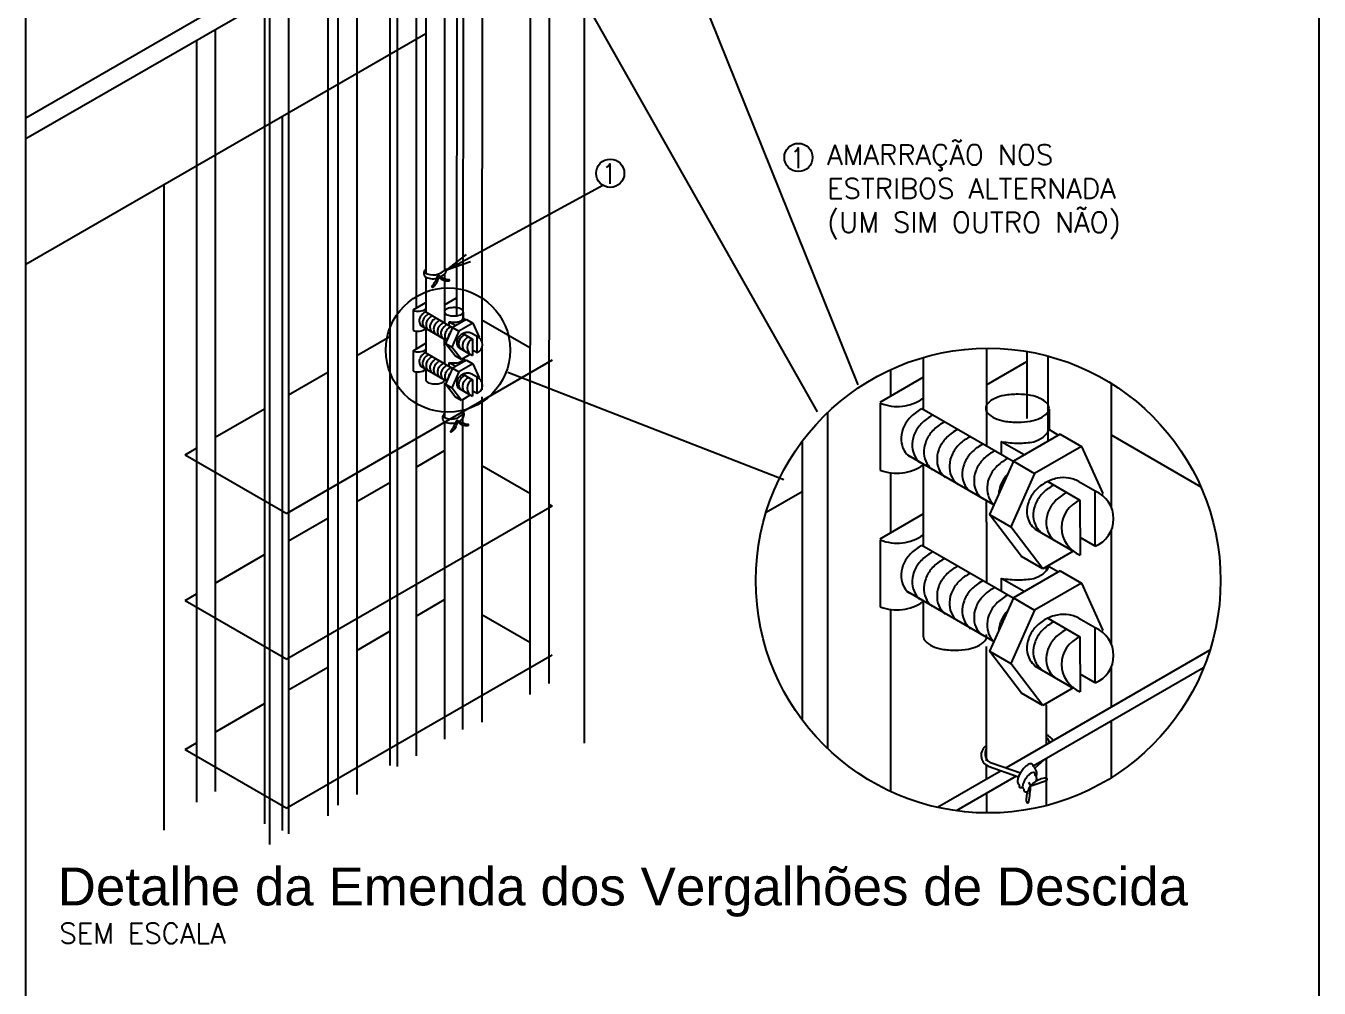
# Model space of a CAD drawing. Header units: millimetres. Extents: x 0 to 114, y 0 to 82.
# Drawn here: x 54.8 to 65.03, y 14.61 to 22.23 of the extents above; entities that cross this region are included whole.
import ezdxf

# ---------------------------------------------------------------- set-up
doc = ezdxf.new("R2010")
doc.units = ezdxf.units.MM
for name, color, linetype in [('CAR-01', 252, 'Continuous'), ('INC-DETALHES', 7, 'Continuous'), ('INC-DETALHES-TXT', 7, 'Continuous'), ('NORMO-DET', 2, 'Continuous'), ('TE-ARQ', 8, 'Continuous')]:
    doc.layers.add(name, color=color, linetype=linetype)
doc.styles.add('140-50', font='arial.ttf', dxfattribs={"height": 0.3})
doc.styles.add('60-50', font='romans.shx', dxfattribs={"height": 0.08})
doc.dimstyles.new('SETAS50', dxfattribs={"dimtxt": 0.08, "dimasz": 0.1, "dimexe": 0.15, "dimexo": 0, "dimgap": 0.1, "dimtad": 1, "dimzin": 10, "dimdsep": 46, "dimtxsty": '60-50', "dimblk1": 'OPEN', "dimblk2": 'OPEN', "dimsah": 1, "dimcen": 0, "dimclrd": 8, "dimclre": 8, "dimclrt": 7, "dimadec": 0, "dimazin": 0, "dimtfac": 1, "dimtix": 1, "dimtmove": 2, "dimatfit": 3, "dimldrblk": 'OPEN', "dimfxl": 0.15, "dimtolj": 1, "dimtzin": 6, "dimarcsym": 0})

# ---------------------------------------------------------------- blocks, each defined once
blk = doc.blocks.new('_OPEN')
at = {"color": 0, "linetype": 'ByBlock'}
for p, q in [((-1, 0.167), (0, 0)), ((0, 0), (-1, -0.167)), ((0, 0), (-1, 0))]:
    blk.add_line(p, q, dxfattribs=at)
blk = doc.blocks.new('A$C507401CE')
at = {"layer": 'INC-DETALHES', "color": 252}
for p, q in [((1.2333, 4.043), (2.5856, 1.6543)), ((1.8917, 3.883), (2.7457, 1.761)), ((1.6638, 3.5138), (1.6638, 0.3431)), ((0.4682, 2.8235), (0.4682, -0.002)), ((0, 2.5532), (0, 0)), ((1.3621, 1.8117), (2.4536, 1.3869))]:
    blk.add_line(p, q, dxfattribs=at)
at = {"layer": 'INC-DETALHES', "color": 7}
for p, q in [((1.5248, 3.931), (1.5234, 0.5797)), ((1.4504, 3.888), (1.449, 0.5367)), ((1.2598, 3.778), (1.2584, 1.9342)), ((1.1602, 3.7205), (1.159, 2.0382)), ((1.1853, 3.735), (1.184, 2.0113)), ((0.924, 3.5841), (0.924, 0.251)), ((0.9985, 3.6271), (0.9985, 2.0646)), ((0.894, 3.5668), (0.894, 0.2549)), ((0.7635, 3.4915), (0.7635, 0.141)), ((0.6891, 3.4485), (0.6891, 0.098)), ((0.6491, 3.4254), (0.6491, 0.056)), ((0.4935, 3.3356), (0.4935, -0.0149)), ((0.3991, 3.2811), (0.3991, 0.0244)), ((0.4191, 3.2926), (0.4191, -0.0579)), ((0.1291, 3.1252), (0.1291, 0.1096)), ((0.2036, 3.1682), (0.2036, 0.1525)), ((3.2549, 1.9061), (3.2549, 1.5188)), ((3.4146, 1.8934), (3.4146, 1.628)), ((3.0051, 1.8695), (3.0051, 1.663)), ((3.4985, 1.8752), (3.4985, 1.5379)), ((0.9985, 1.813), (0.9985, 0.294)), ((2.8758, 1.8211), (2.8758, 1.7167)), ((3.7483, 1.767), (3.7483, 1.2789)), ((1.182, 1.7005), (1.182, 0.3975)), ((1.2584, 1.7135), (1.2584, 0.4267)), ((2.626, 1.6507), (2.626, 0.3227)), ((2.5254, 1.5369), (2.5254, 0.4365)), ((3.0051, 1.4475), (3.0051, 1.1221)), ((2.8758, 1.4132), (2.8758, 1.1758)), ((3.2549, 1.2178), (3.2549, 1.3033)), ((3.2549, 1.2178), (3.2549, 0.9779)), ((3.7483, 1.1837), (3.7483, 0.7381)), ((2.8758, 0.8723), (2.8758, 0.1523)), ((3.0051, 0.9066), (3.0051, 0.7665)), ((3.2558, 0.2736), (3.2558, 0.7256)), ((3.7483, 0.6429), (3.7483, 0.4855)), ((3.4917, 0.4948), (3.4917, 0.3373)), ((3.7483, 0.4299), (3.7483, 0.2063)), ((3.4917, 0.2818), (3.4917, 0.0964)), ((3.2558, 0.2011), (3.2558, 0.255)), ((3.2549, 0.1451), (3.2549, 0.0673))]:
    blk.add_line(p, q, dxfattribs=at)
at = {"layer": 'INC-DETALHES', "color": 254}
for p, q in [((-0.5453, 2.8179), (1.037, 3.7314)), ((1.1114, 3.6923), (1.1114, 2.2157)), ((-0.5453, 2.7358), (1.0309, 3.6459)), ((1.037, 3.6494), (1.037, 2.2024)), ((1.1114, 2.2007), (1.1114, 2.0056)), ((1.037, 2.1873), (1.037, 2.0486)), ((0.9864, 2.0576), (1.037, 2.0868)), ((0.9864, 2.0562), (0.9864, 1.9775)), ((1.143, 1.9874), (1.0354, 2.0495)), ((1.1852, 2.0492), (1.1852, 2.0251)), ((1.1287, 2.011), (1.1287, 1.9956)), ((1.1296, 2.0108), (1.1558, 1.9957)), ((1.1985, 2.0197), (1.1432, 1.9878)), ((1.2236, 2.0053), (1.1682, 1.9733)), ((1.1852, 2.0251), (1.1965, 2.0186)), ((1.1985, 2.0197), (1.2236, 2.0053)), ((1.2236, 2.0053), (1.2485, 1.9496)), ((1.2584, 2.0188), (1.449, 1.9088)), ((0.7635, 1.8769), (0.894, 1.9523)), ((1.1193, 1.9369), (1.0188, 1.9949)), ((1.037, 1.9844), (1.037, 1.8874)), ((1.1432, 1.9878), (1.1151, 1.9251)), ((1.1682, 1.9733), (1.1401, 1.9106)), ((1.1432, 1.9878), (1.1682, 1.9733)), ((1.1837, 1.9639), (1.2217, 1.942)), ((1.2398, 1.9524), (1.2231, 1.9621)), ((1.2398, 1.8875), (1.2398, 1.9524)), ((1.2473, 1.9481), (1.2485, 1.9496)), ((0.9864, 1.8964), (1.037, 1.9257)), ((0.9864, 1.8951), (0.9864, 1.8163)), ((1.1114, 1.916), (1.1114, 1.9414)), ((1.1114, 1.916), (1.1114, 1.8445)), ((1.1151, 1.9251), (1.1401, 1.9106)), ((1.1527, 1.8755), (1.1151, 1.9251)), ((1.1777, 1.8611), (1.1401, 1.9106)), ((1.169, 1.9076), (1.2139, 1.8817)), ((1.2217, 1.942), (1.2218, 1.8771)), ((1.2398, 1.8875), (1.2218, 1.8979)), ((1.5365, 1.8583), (0.487, 1.2524)), ((1.143, 1.8262), (1.0354, 1.8884)), ((1.1287, 1.8498), (1.1287, 1.8345)), ((1.1296, 1.8497), (1.1558, 1.8345)), ((1.1985, 1.8586), (1.1432, 1.8266)), ((1.1777, 1.8611), (1.1527, 1.8755)), ((1.2236, 1.8441), (1.1682, 1.8122)), ((1.2144, 1.8823), (1.1777, 1.8611)), ((1.182, 1.8635), (1.182, 1.8587)), ((1.1852, 1.8639), (1.1965, 1.8574)), ((1.1985, 1.8586), (1.2236, 1.8441)), ((1.2137, 1.8818), (1.2135, 1.8817)), ((1.2236, 1.8441), (1.2485, 1.7885)), ((3.2549, 1.761), (3.4146, 1.8531)), ((0.4935, 1.7211), (0.6491, 1.8109)), ((1.1193, 1.7757), (1.0188, 1.8337)), ((1.037, 1.8232), (1.037, 1.7815)), ((1.1432, 1.8266), (1.1151, 1.7639)), ((1.1682, 1.8122), (1.1401, 1.7494)), ((1.1432, 1.8266), (1.1682, 1.8122)), ((1.1837, 1.8028), (1.2217, 1.7808)), ((1.2398, 1.7913), (1.2231, 1.8009)), ((1.2398, 1.7264), (1.2398, 1.7913)), ((2.8352, 1.6932), (3.0051, 1.7913)), ((1.1114, 1.7803), (1.1114, 1.7795)), ((1.1117, 1.6315), (1.1117, 1.7693)), ((1.1527, 1.7144), (1.1151, 1.7639)), ((1.1151, 1.7639), (1.1401, 1.7494)), ((1.1777, 1.6999), (1.1401, 1.7494)), ((1.169, 1.7464), (1.2139, 1.7205)), ((1.2217, 1.7808), (1.2218, 1.7159)), ((1.2473, 1.7869), (1.2485, 1.7885)), ((1.1777, 1.6999), (1.1527, 1.7144)), ((1.2144, 1.7211), (1.1777, 1.6999)), ((1.2137, 1.7207), (1.2135, 1.7206)), ((1.2398, 1.7264), (1.2218, 1.7368)), ((2.8352, 1.6886), (2.8352, 1.4242)), ((0.2036, 1.5536), (0.3991, 1.6665)), ((3.361, 1.4576), (2.9999, 1.6661)), ((3.5026, 1.6649), (3.5026, 1.584)), ((1.1114, 1.6152), (1.1114, 0.3592)), ((3.313, 1.5368), (3.313, 1.4853)), ((3.316, 1.5362), (3.4038, 1.4855)), ((3.5473, 1.5661), (3.3615, 1.4589)), ((3.5026, 1.584), (3.5405, 1.5622)), ((3.5473, 1.5661), (3.6313, 1.5176)), ((3.7483, 1.5631), (4.103, 1.3583)), ((0.0844, 1.4848), (0.1291, 1.5107)), ((0.0844, 1.4848), (0.487, 1.2524)), ((0.9985, 1.4357), (1.1114, 1.501)), ((3.6313, 1.5176), (3.4455, 1.4104)), ((3.6313, 1.5176), (3.7149, 1.3308)), ((1.2584, 1.442), (1.449, 1.332)), ((3.2813, 1.2881), (2.9442, 1.4827)), ((3.3615, 1.4589), (3.2673, 1.2484)), ((3.3615, 1.4589), (3.4455, 1.4104)), ((3.4455, 1.4104), (3.3513, 1.1999)), ((0.7635, 1.3001), (0.894, 1.3754)), ((2.3835, 1.2578), (2.5254, 1.3397)), ((3.4974, 1.3788), (3.6251, 1.3051)), ((3.6856, 1.3402), (3.6296, 1.3726)), ((3.6856, 1.1225), (3.6856, 1.3402)), ((3.7111, 1.3257), (3.7149, 1.3308)), ((1.5365, 1.2814), (0.487, 0.6755)), ((3.6251, 1.3051), (3.6253, 1.0874)), ((0.4935, 1.1442), (0.6491, 1.234)), ((2.8352, 1.1523), (3.0051, 1.2505)), ((3.2673, 1.2484), (3.3513, 1.1999)), ((3.3935, 1.0822), (3.2673, 1.2484)), ((3.4775, 1.0337), (3.3513, 1.1999)), ((3.4482, 1.1897), (3.5988, 1.1027)), ((2.8352, 1.1477), (2.8352, 0.8833)), ((3.6856, 1.1225), (3.6253, 1.1573)), ((0.2036, 0.9768), (0.3991, 1.0897)), ((3.361, 0.9167), (2.9999, 1.1252)), ((3.4775, 1.0337), (3.3935, 1.0822)), ((3.6006, 1.1047), (3.4775, 1.0337)), ((3.5981, 1.1033), (3.5976, 1.103)), ((3.5473, 1.0253), (3.3615, 0.918)), ((3.4917, 1.0419), (3.4917, 1.0257)), ((3.5026, 1.0431), (3.5405, 1.0213)), ((3.5473, 1.0253), (3.6313, 0.9768)), ((3.313, 0.9959), (3.313, 0.9444)), ((3.316, 0.9953), (3.4038, 0.9446)), ((3.6313, 0.9768), (3.4455, 0.8695)), ((3.6313, 0.9768), (3.7149, 0.7899)), ((0.0844, 0.908), (0.1291, 0.9338)), ((3.2813, 0.7472), (2.9442, 0.9418)), ((0.0844, 0.908), (0.487, 0.6755)), ((0.9985, 0.8465), (1.1114, 0.9117)), ((3.3615, 0.918), (3.2673, 0.7075)), ((3.3615, 0.918), (3.4455, 0.8695)), ((1.2584, 0.8527), (1.449, 0.7427)), ((3.4455, 0.8695), (3.3513, 0.659)), ((3.4974, 0.838), (3.6251, 0.7642)), ((3.6856, 0.7994), (3.6296, 0.8317)), ((0.7635, 0.7108), (0.894, 0.7862)), ((3.6856, 0.5816), (3.6856, 0.7994)), ((3.7111, 0.7848), (3.7149, 0.7899)), ((3.2549, 0.7624), (3.2549, 0.7598)), ((3.6251, 0.7642), (3.6253, 0.5466)), ((1.5365, 0.6922), (0.487, 0.0863)), ((3.2673, 0.7075), (3.3513, 0.659)), ((3.3935, 0.5413), (3.2673, 0.7075)), ((4.1392, 0.7112), (3.3329, 0.2456)), ((0.4935, 0.555), (0.6491, 0.6448)), ((3.4775, 0.4928), (3.3513, 0.659)), ((4.114, 0.641), (3.4405, 0.2522)), ((3.4482, 0.6488), (3.5988, 0.5618)), ((3.6856, 0.5816), (3.6253, 0.6165)), ((3.6006, 0.5639), (3.4775, 0.4928)), ((3.4775, 0.4928), (3.3935, 0.5413)), ((3.5981, 0.5624), (3.5976, 0.5621)), ((0.2036, 0.3875), (0.3991, 0.5004)), ((0.0844, 0.3187), (0.1291, 0.3446)), ((0.0844, 0.3187), (0.487, 0.0863)), ((3.2786, 0.2638), (3.39, 0.2265)), ((3.4823, 0.2763), (3.4466, 0.2452)), ((3.3137, 0.2345), (3.062, 0.0893)), ((3.3731, 0.2132), (3.1354, 0.076)), ((3.2621, 0.2531), (3.3818, 0.2101)), ((3.4308, 0.175), (3.4223, 0.1876))]:
    blk.add_line(p, q, dxfattribs=at)
at = {"layer": 'INC-DETALHES', "color": 255}
blk.add_line((-0.5453, 2.2384), (1.037, 3.1519), dxfattribs=at)
at = {"layer": 'INC-DETALHES'}
for p, q in [((1.1114, 2.0778), (1.159, 2.1053)), ((0.9985, 1.9742), (0.9985, 1.9034)), ((1.2584, 1.9058), (1.2584, 1.7419)), ((1.184, 1.8647), (1.184, 1.8617)), ((1.5234, 1.289), (1.5365, 1.2814)), ((3.4985, 1.0458), (3.4985, 1.0356)), ((3.7483, 0.6429), (3.7483, 0.6337))]:
    blk.add_line(p, q, dxfattribs=at)
at = {"layer": 'INC-DETALHES', "color": 252, "ltscale": 0.5}
blk.add_circle((1.1247, 1.8989), 0.246, dxfattribs=at)
at = {"layer": 'INC-DETALHES', "color": 252, "linetype": 'Continuous'}
blk.add_circle((3.262, 0.9867), 0.9194, dxfattribs=at)
at = {"layer": 'INC-DETALHES', "color": 254}
for centre, radius, start, end in [((1.0496, 2.2023), 0.0212, 154.4955, 216.9794), ((1.0424, 2.2088), 0.0117, 117.2477, 196.1247), ((1.0648, 2.2613), 0.0652, 238.828, 320.6043), ((1.0648, 2.2462), 0.0652, 298.1478, 322.4716), ((1.1022, 2.2121), 0.0152, 336.338, 52.4066), ((1.0648, 2.2462), 0.0652, 240.4401, 284.0944), ((1.0627, 2.15), 0.00244, 136.734, 301.6902), ((0.9911, 2.2174), 0.096, 316.734, 344.9651), ((1.039, 2.1884), 0.0476, 301.6902, 7.6956), ((1.1235, 2.2198), 0.0476, 213.9017, 277.5219), ((1.1423, 2.2726), 0.096, 234.2487, 262.4781), ((1.0648, 2.2462), 0.0652, 289.4184, 292.627), ((1.1294, 2.1751), 0.00244, 277.5219, 82.4781), ((1.0062, 2.1054), 0.0531, 248.0528, 305.5029), ((1.0559, 2.0068), 0.0473, 120, 138.8024), ((1.0559, 2.0068), 0.0473, 115.6185, 120), ((1.1187, 2.0502), 0.00807, 137.4562, 180), ((1.1187, 2.0502), 0.00807, 180, 222.5438), ((1.1321, 2.0379), 0.0263, 114.2916, 137.4562), ((1.1412, 2.0179), 0.0483, 100.5893, 114.2916), ((1.1488, 1.9675), 0.0993, 89.9981, 99.5458), ((1.1488, 1.986), 0.0807, 79.4107, 90), ((1.1547, 2.0179), 0.0483, 65.7084, 79.4107), ((1.1638, 2.0379), 0.0263, 42.5438, 65.7084), ((1.1772, 2.0502), 0.00807, 360, 42.5438), ((1.1772, 2.0502), 0.00807, 317.4562, 0), ((1.0442, 2.0142), 0.0333, 159.4195, 183.2554), ((1.0375, 2.0138), 0.0265, 183.2554, 210), ((1.05, 2.012), 0.0395, 138.8024, 159.4195), ((1.0375, 2.0138), 0.0265, 210, 231.0504), ((1.0572, 2.0067), 0.0333, 159.4195, 183.2554), ((1.0504, 2.0063), 0.0265, 183.2554, 210), ((1.0629, 2.0045), 0.0395, 138.8024, 159.4195), ((1.0689, 1.9993), 0.0473, 120, 138.8024), ((1.071, 1.9987), 0.0333, 159.4195, 183.2554), ((1.0642, 1.9983), 0.0265, 183.2554, 210), ((1.0767, 1.9966), 0.0395, 138.8024, 159.4195), ((1.0689, 1.9993), 0.0473, 115.6185, 120), ((1.0827, 1.9914), 0.0473, 120, 138.8024), ((1.0864, 1.9898), 0.0333, 159.4195, 183.2554), ((1.0922, 1.9877), 0.0395, 138.8024, 159.4195), ((1.0827, 1.9914), 0.0473, 115.6185, 120), ((1.0981, 1.9825), 0.0473, 120, 138.8024), ((1.1068, 1.9792), 0.0395, 138.8024, 159.4195), ((1.0981, 1.9825), 0.0473, 115.6185, 120), ((1.1127, 1.974), 0.0473, 120, 138.8024), ((1.122, 1.9704), 0.0395, 138.8024, 159.4195), ((1.1127, 1.974), 0.0473, 115.6185, 120), ((1.128, 1.9652), 0.0473, 120, 138.8024), ((1.128, 1.9652), 0.0473, 115.6185, 120), ((1.1418, 1.9573), 0.0473, 120, 138.8024), ((1.1321, 2.0626), 0.0263, 222.5438, 245.7084), ((1.1418, 1.9573), 0.0473, 115.6185, 120), ((1.1412, 2.0826), 0.0483, 245.7084, 259.4107), ((1.1403, 2.0678), 0.058, 258.5313, 259.4107), ((1.1494, 2.1283), 0.1191, 260.4542, 270.0019), ((1.1488, 2.133), 0.0993, 260.4542, 270.0019), ((1.1488, 2.1145), 0.0807, 270, 280.5893), ((1.1494, 2.106), 0.0969, 270, 280.5893), ((1.1547, 2.0826), 0.0483, 280.5893, 294.2916), ((1.1531, 2.0553), 0.0467, 287.5721, 302.8449), ((1.1638, 2.0626), 0.0263, 294.2916, 317.4562), ((1.1609, 2.0363), 0.0267, 310.8134, 335.3705), ((1.0062, 2.0267), 0.0531, 248.0528, 305.5029), ((1.0504, 2.0063), 0.0265, 210, 231.0504), ((1.0642, 1.9983), 0.0265, 210, 231.0504), ((1.0797, 1.9894), 0.0265, 183.2554, 210), ((1.0797, 1.9894), 0.0265, 210, 231.0504), ((1.101, 1.9814), 0.0333, 159.4195, 183.2554), ((1.0943, 1.981), 0.0265, 183.2554, 210), ((1.0943, 1.981), 0.0265, 210, 231.0504), ((1.1162, 1.9726), 0.0333, 159.4195, 183.2554), ((1.1095, 1.9722), 0.0265, 183.2554, 210), ((1.1095, 1.9722), 0.0265, 210, 231.0504), ((1.13, 1.9646), 0.0333, 159.4195, 183.2554), ((1.1233, 1.9642), 0.0265, 183.2554, 210), ((1.1358, 1.9625), 0.0395, 138.8024, 159.4195), ((1.1233, 1.9642), 0.0265, 210, 231.0504), ((1.1455, 1.9557), 0.0333, 159.4195, 183.2554), ((1.1387, 1.9553), 0.0265, 183.2554, 210), ((1.1512, 1.9536), 0.0395, 138.8024, 159.4195), ((1.1572, 1.9484), 0.0473, 120, 138.8024), ((1.1593, 1.9477), 0.0333, 159.4195, 177.102), ((1.165, 1.9456), 0.0395, 138.8024, 159.4195), ((1.1572, 1.9484), 0.0473, 115.6185, 120), ((1.171, 1.9404), 0.0473, 136.7484, 138.8024), ((1.1982, 1.9264), 0.0395, 138.8024, 159.4195), ((1.2041, 1.9212), 0.0473, 120, 138.8024), ((1.2056, 1.9221), 0.0395, 138.8024, 159.4195), ((1.2116, 1.9169), 0.0473, 120, 138.8024), ((1.2041, 1.9212), 0.0473, 101.1976, 120), ((1.2116, 1.9169), 0.0473, 115.6185, 120), ((1.2268, 1.9082), 0.0473, 120, 138.8024), ((1.2026, 1.929), 0.0395, 80.5805, 101.1976), ((1.2268, 1.9082), 0.0473, 115.6185, 120), ((1.2036, 1.9351), 0.0333, 56.7446, 80.5805), ((1.2073, 1.9407), 0.0265, 53.6105, 56.7446), ((1.2263, 1.92), 0.0351, 292.5496, 67.4504), ((1.0062, 1.9443), 0.0531, 248.0528, 305.5029), ((1.1387, 1.9553), 0.0265, 210, 225.6277), ((1.1924, 1.9286), 0.0333, 159.4195, 183.2554), ((1.1857, 1.9282), 0.0265, 183.2554, 210), ((1.1857, 1.9282), 0.0265, 210, 231.0504), ((1.1999, 1.9243), 0.0333, 159.4195, 183.2554), ((1.1931, 1.9239), 0.0265, 183.2554, 210), ((1.1931, 1.9239), 0.0265, 210, 231.0504), ((1.2151, 1.9155), 0.0333, 159.4195, 183.2554), ((1.2084, 1.9151), 0.0265, 183.2554, 210), ((1.2209, 1.9134), 0.0395, 138.8024, 159.4195), ((1.2084, 1.9151), 0.0265, 210, 231.0504), ((1.2353, 1.9095), 0.0351, 112.6534, 247.4504), ((1.0442, 1.853), 0.0333, 159.4195, 183.2554), ((1.0375, 1.8526), 0.0265, 183.2554, 210), ((1.05, 1.8509), 0.0395, 138.8024, 159.4195), ((1.0559, 1.8457), 0.0473, 120, 138.8024), ((1.0572, 1.8455), 0.0333, 159.4195, 183.2554), ((1.0504, 1.8451), 0.0265, 183.2554, 210), ((1.0629, 1.8434), 0.0395, 138.8024, 159.4195), ((1.0559, 1.8457), 0.0473, 115.6185, 120), ((1.0689, 1.8382), 0.0473, 120, 138.8024), ((1.071, 1.8376), 0.0333, 159.4195, 183.2554), ((1.0767, 1.8354), 0.0395, 138.8024, 159.4195), ((1.0689, 1.8382), 0.0473, 115.6185, 120), ((1.0827, 1.8302), 0.0473, 120, 138.8024), ((1.0922, 1.8265), 0.0395, 138.8024, 159.4195), ((1.0827, 1.8302), 0.0473, 115.6185, 120), ((1.0981, 1.8213), 0.0473, 120, 138.8024), ((1.1068, 1.818), 0.0395, 138.8024, 159.4195), ((1.0981, 1.8213), 0.0473, 115.6185, 120), ((1.1127, 1.8128), 0.0473, 120, 138.8024), ((1.1127, 1.8128), 0.0473, 115.6185, 120), ((1.128, 1.8041), 0.0473, 120, 138.8024), ((1.128, 1.8041), 0.0473, 115.6185, 120), ((1.1403, 1.9066), 0.058, 258.5313, 259.4107), ((1.1494, 1.9671), 0.1191, 260.4542, 270.0019), ((1.1494, 1.9449), 0.0969, 270, 280.5893), ((1.1531, 1.8941), 0.0467, 287.5721, 302.8449), ((1.1609, 1.8752), 0.0267, 310.8134, 335.3705), ((1.0062, 1.8655), 0.0531, 248.0528, 305.5029), ((1.0375, 1.8526), 0.0265, 210, 231.0504), ((1.0504, 1.8451), 0.0265, 210, 231.0504), ((1.0642, 1.8372), 0.0265, 183.2554, 210), ((1.0642, 1.8372), 0.0265, 210, 231.0504), ((1.0864, 1.8287), 0.0333, 159.4195, 183.2554), ((1.0797, 1.8283), 0.0265, 183.2554, 210), ((1.0797, 1.8283), 0.0265, 210, 231.0504), ((1.101, 1.8202), 0.0333, 159.4195, 183.2554), ((1.0943, 1.8198), 0.0265, 183.2554, 210), ((1.0943, 1.8198), 0.0265, 210, 231.0504), ((1.1162, 1.8114), 0.0333, 159.4195, 183.2554), ((1.1095, 1.811), 0.0265, 183.2554, 210), ((1.122, 1.8093), 0.0395, 138.8024, 159.4195), ((1.1095, 1.811), 0.0265, 210, 231.0504), ((1.13, 1.8035), 0.0333, 159.4195, 183.2554), ((1.1233, 1.8031), 0.0265, 183.2554, 210), ((1.1358, 1.8013), 0.0395, 138.8024, 159.4195), ((1.1418, 1.7961), 0.0473, 120, 138.8024), ((1.1455, 1.7945), 0.0333, 159.4195, 183.2554), ((1.1387, 1.7942), 0.0265, 183.2554, 210), ((1.1512, 1.7924), 0.0395, 138.8024, 159.4195), ((1.1418, 1.7961), 0.0473, 115.6185, 120), ((1.1572, 1.7872), 0.0473, 120, 138.8024), ((1.1593, 1.7866), 0.0333, 159.4195, 177.102), ((1.165, 1.7844), 0.0395, 138.8024, 159.4195), ((1.1572, 1.7872), 0.0473, 115.6185, 120), ((1.171, 1.7792), 0.0473, 136.7484, 138.8024), ((1.1982, 1.7653), 0.0395, 138.8024, 159.4195), ((1.2041, 1.7601), 0.0473, 120, 138.8024), ((1.2116, 1.7558), 0.0473, 120, 138.8024), ((1.2041, 1.7601), 0.0473, 101.1976, 120), ((1.2116, 1.7558), 0.0473, 115.6185, 120), ((1.2026, 1.7678), 0.0395, 80.5805, 101.1976), ((1.2036, 1.7739), 0.0333, 56.7446, 80.5805), ((1.2073, 1.7795), 0.0265, 53.6105, 56.7446), ((1.2263, 1.7588), 0.0351, 292.5496, 67.4504), ((1.0451, 1.7815), 0.00807, 180, 222.5438), ((1.0585, 1.7938), 0.0263, 222.5438, 245.7084), ((1.0676, 1.8138), 0.0483, 245.7084, 259.4107), ((1.0752, 1.8643), 0.0993, 260.4542, 270.0019), ((1.0752, 1.8457), 0.0807, 270, 280.5893), ((1.0811, 1.8138), 0.0483, 280.5893, 294.2916), ((1.1233, 1.8031), 0.0265, 210, 231.0504), ((1.0901, 1.7938), 0.0263, 294.2916, 317.4562), ((1.1036, 1.7815), 0.00807, 317.4562, 0), ((1.1036, 1.7815), 0.00807, 360, 14.3072), ((1.1387, 1.7942), 0.0265, 210, 225.6277), ((1.1924, 1.7674), 0.0333, 159.4195, 183.2554), ((1.1857, 1.7671), 0.0265, 183.2554, 210), ((1.1857, 1.7671), 0.0265, 210, 231.0504), ((1.1999, 1.7631), 0.0333, 159.4195, 183.2554), ((1.1931, 1.7628), 0.0265, 183.2554, 210), ((1.2056, 1.761), 0.0395, 138.8024, 159.4195), ((1.1931, 1.7628), 0.0265, 210, 231.0504), ((1.2151, 1.7544), 0.0333, 159.4195, 183.2554), ((1.2084, 1.754), 0.0265, 183.2554, 210), ((1.2209, 1.7522), 0.0395, 138.8024, 159.4195), ((1.2084, 1.754), 0.0265, 210, 231.0504), ((1.2268, 1.747), 0.0473, 120, 138.8024), ((1.2353, 1.7484), 0.0351, 112.6534, 247.4504), ((1.2268, 1.747), 0.0473, 115.6185, 120), ((2.9017, 1.8537), 0.178, 248.0528, 305.5029), ((3.3245, 1.627), 0.0884, 114.2916, 137.4562), ((3.3548, 1.5599), 0.1621, 100.5893, 114.2916), ((3.3802, 1.3907), 0.3332, 89.9981, 99.5458), ((3.3803, 1.4529), 0.2709, 79.4107, 90), ((3.4002, 1.5599), 0.1621, 65.7084, 79.4107), ((3.4306, 1.627), 0.0884, 42.5438, 65.7084), ((1.124, 1.6302), 0.0212, 154.4955, 216.9794), ((1.1163, 1.6381), 0.0102, 118.3928, 203.2422), ((1.1377, 1.684), 0.0587, 238.3057, 324.7065), ((1.1777, 1.6435), 0.0114, 320.105, 68.1317), ((3.0686, 1.5228), 0.1589, 120, 138.8024), ((3.0686, 1.5228), 0.1589, 115.6185, 120), ((3.1122, 1.4976), 0.1589, 115.6185, 120), ((3.2793, 1.6685), 0.0271, 137.4562, 180), ((3.2793, 1.6685), 0.0271, 180, 222.5438), ((3.3245, 1.71), 0.0884, 222.5438, 245.7084), ((3.4306, 1.71), 0.0884, 294.2916, 317.4562), ((3.4757, 1.6685), 0.0271, 360, 42.5438), ((3.4757, 1.6685), 0.0271, 317.4562, 0), ((1.1393, 1.6741), 0.0652, 240.4401, 284.0944), ((1.0655, 1.6453), 0.096, 316.734, 344.9651), ((1.1135, 1.6163), 0.0476, 301.6902, 7.6956), ((1.1979, 1.6477), 0.0476, 213.9017, 277.5219), ((1.2167, 1.7005), 0.096, 234.2487, 262.4781), ((1.1393, 1.6741), 0.0652, 289.4184, 292.627), ((1.134, 1.6642), 0.0597, 307.1405, 332.5618), ((1.2038, 1.6029), 0.00244, 277.5219, 82.4781), ((3.0293, 1.5475), 0.1117, 159.4195, 183.2554), ((3.0486, 1.5402), 0.1324, 138.8024, 159.4195), ((3.0922, 1.5151), 0.1324, 138.8024, 159.4195), ((3.1122, 1.4976), 0.1589, 120, 138.8024), ((3.1585, 1.4709), 0.1589, 120, 138.8024), ((3.1585, 1.4709), 0.1589, 115.6185, 120), ((3.3548, 1.7771), 0.1621, 245.7084, 259.4107), ((3.3802, 1.9464), 0.3332, 260.4542, 270.0019), ((3.3803, 1.8841), 0.2709, 270, 280.5893), ((3.4002, 1.7771), 0.1621, 280.5893, 294.2916), ((1.1372, 1.5778), 0.00244, 136.734, 301.6902), ((3.0067, 1.5462), 0.0891, 183.2554, 210), ((3.0729, 1.5223), 0.1117, 159.4195, 183.2554), ((3.1386, 1.4883), 0.1324, 138.8024, 159.4195), ((3.1903, 1.4584), 0.1324, 138.8024, 159.4195), ((3.2103, 1.441), 0.1589, 120, 138.8024), ((3.2103, 1.441), 0.1589, 115.6185, 120), ((3.2593, 1.4127), 0.1589, 120, 138.8024), ((3.2593, 1.4127), 0.1589, 115.6185, 120), ((3.3517, 1.7274), 0.1945, 258.5313, 259.4107), ((3.3823, 1.9305), 0.3998, 260.4542, 270.0019), ((3.3823, 1.8557), 0.3251, 270, 280.5893), ((3.3947, 1.6855), 0.1566, 287.5721, 302.8449), ((3.421, 1.6218), 0.0897, 310.8134, 335.3705), ((3.0067, 1.5462), 0.0891, 210, 231.0504), ((3.0503, 1.5211), 0.0891, 183.2554, 210), ((3.1192, 1.4956), 0.1117, 159.4195, 183.2554), ((3.0966, 1.4943), 0.0891, 183.2554, 210), ((3.171, 1.4657), 0.1117, 159.4195, 183.2554), ((3.2394, 1.4301), 0.1324, 138.8024, 159.4195), ((3.2905, 1.4006), 0.1324, 138.8024, 159.4195), ((3.3104, 1.3832), 0.1589, 120, 138.8024), ((3.3104, 1.3832), 0.1589, 115.6185, 120), ((3.3567, 1.3564), 0.1589, 120, 138.8024), ((3.3567, 1.3564), 0.1589, 115.6185, 120), ((2.9017, 1.5893), 0.178, 248.0528, 305.5029), ((3.0503, 1.5211), 0.0891, 210, 231.0504), ((3.0966, 1.4943), 0.0891, 210, 231.0504), ((3.1484, 1.4644), 0.0891, 183.2554, 210), ((3.22, 1.4374), 0.1117, 159.4195, 183.2554), ((3.2711, 1.4079), 0.1117, 159.4195, 183.2554), ((3.3368, 1.3739), 0.1324, 138.8024, 159.4195), ((3.4085, 1.3265), 0.1589, 120, 138.8024), ((3.4085, 1.3265), 0.1589, 115.6185, 120), ((3.1484, 1.4644), 0.0891, 210, 231.0504), ((3.1974, 1.4361), 0.0891, 183.2554, 210), ((3.1974, 1.4361), 0.0891, 210, 231.0504), ((3.2485, 1.4066), 0.0891, 183.2554, 210), ((3.3174, 1.3812), 0.1117, 159.4195, 183.2554), ((3.3692, 1.3513), 0.1117, 159.4195, 183.2554), ((3.3885, 1.344), 0.1324, 138.8024, 159.4195), ((3.4349, 1.3173), 0.1324, 138.8024, 159.4195), ((3.4548, 1.2998), 0.1589, 136.7484, 138.8024), ((3.5661, 1.2356), 0.1589, 101.1976, 120), ((3.5609, 1.2616), 0.1324, 80.5805, 101.1976), ((3.5643, 1.2819), 0.1117, 56.7446, 80.5805), ((3.2485, 1.4066), 0.0891, 210, 231.0504), ((3.2948, 1.3799), 0.0891, 183.2554, 210), ((3.2948, 1.3799), 0.0891, 210, 231.0504), ((3.3466, 1.35), 0.0891, 183.2554, 210), ((3.4155, 1.3245), 0.1117, 159.4195, 177.102), ((3.5461, 1.253), 0.1324, 138.8024, 159.4195), ((3.5661, 1.2356), 0.1589, 120, 138.8024), ((3.5911, 1.2211), 0.1589, 120, 138.8024), ((3.5911, 1.2211), 0.1589, 115.6185, 120), ((3.6421, 1.1916), 0.1589, 115.6185, 120), ((3.5767, 1.3009), 0.0891, 53.6105, 56.7446), ((3.6404, 1.2313), 0.1179, 292.5496, 67.4504), ((3.3466, 1.35), 0.0891, 210, 225.6277), ((3.5268, 1.2603), 0.1117, 159.4195, 183.2554), ((3.5518, 1.2459), 0.1117, 159.4195, 183.2554), ((3.5711, 1.2386), 0.1324, 138.8024, 159.4195), ((3.6222, 1.2091), 0.1324, 138.8024, 159.4195), ((3.6421, 1.1916), 0.1589, 120, 138.8024), ((3.6705, 1.1963), 0.1179, 112.6534, 247.4504), ((3.5042, 1.259), 0.0891, 183.2554, 210), ((3.5292, 1.2446), 0.0891, 183.2554, 210), ((3.6029, 1.2164), 0.1117, 159.4195, 183.2554), ((3.5042, 1.259), 0.0891, 210, 231.0504), ((3.5292, 1.2446), 0.0891, 210, 231.0504), ((3.5802, 1.2151), 0.0891, 183.2554, 210), ((2.9017, 1.3129), 0.178, 248.0528, 305.5029), ((3.5802, 1.2151), 0.0891, 210, 231.0504), ((3.0486, 0.9994), 0.1324, 138.8024, 159.4195), ((3.0686, 0.9819), 0.1589, 120, 138.8024), ((3.0686, 0.9819), 0.1589, 115.6185, 120), ((3.1122, 0.9567), 0.1589, 120, 138.8024), ((3.1122, 0.9567), 0.1589, 115.6185, 120), ((3.0293, 1.0066), 0.1117, 159.4195, 183.2554), ((3.0922, 0.9742), 0.1324, 138.8024, 159.4195), ((3.1386, 0.9475), 0.1324, 138.8024, 159.4195), ((3.1585, 0.93), 0.1589, 120, 138.8024), ((3.1585, 0.93), 0.1589, 115.6185, 120), ((3.2103, 0.9001), 0.1589, 120, 138.8024), ((3.2103, 0.9001), 0.1589, 115.6185, 120), ((3.421, 1.081), 0.0897, 310.8134, 335.3705), ((3.0067, 1.0053), 0.0891, 183.2554, 210), ((3.0729, 0.9815), 0.1117, 159.4195, 183.2554), ((3.0503, 0.9802), 0.0891, 183.2554, 210), ((3.1192, 0.9547), 0.1117, 159.4195, 183.2554), ((3.1903, 0.9176), 0.1324, 138.8024, 159.4195), ((3.2394, 0.8892), 0.1324, 138.8024, 159.4195), ((3.2593, 0.8718), 0.1589, 120, 138.8024), ((3.2593, 0.8718), 0.1589, 115.6185, 120), ((3.3104, 0.8423), 0.1589, 120, 138.8024), ((3.3104, 0.8423), 0.1589, 115.6185, 120), ((3.3517, 1.1865), 0.1945, 258.5313, 259.4107), ((3.3823, 1.3896), 0.3998, 260.4542, 270.0019), ((3.3823, 1.3149), 0.3251, 270, 280.5893), ((3.3947, 1.1446), 0.1566, 287.5721, 302.8449), ((3.0067, 1.0053), 0.0891, 210, 231.0504), ((3.0503, 0.9802), 0.0891, 210, 231.0504), ((3.0966, 0.9534), 0.0891, 183.2554, 210), ((3.171, 0.9248), 0.1117, 159.4195, 183.2554), ((3.22, 0.8965), 0.1117, 159.4195, 183.2554), ((3.2905, 0.8598), 0.1324, 138.8024, 159.4195), ((3.3567, 0.8156), 0.1589, 120, 138.8024), ((3.3567, 0.8156), 0.1589, 115.6185, 120), ((3.4085, 0.7857), 0.1589, 120, 138.8024), ((3.4085, 0.7857), 0.1589, 115.6185, 120), ((2.9017, 1.0485), 0.178, 248.0528, 305.5029), ((3.0966, 0.9534), 0.0891, 210, 231.0504), ((3.1484, 0.9235), 0.0891, 183.2554, 210), ((3.1484, 0.9235), 0.0891, 210, 231.0504), ((3.1974, 0.8952), 0.0891, 183.2554, 210), ((3.2711, 0.867), 0.1117, 159.4195, 183.2554), ((3.3174, 0.8403), 0.1117, 159.4195, 183.2554), ((3.3368, 0.833), 0.1324, 138.8024, 159.4195), ((3.3885, 0.8031), 0.1324, 138.8024, 159.4195), ((3.1974, 0.8952), 0.0891, 210, 231.0504), ((3.2485, 0.8657), 0.0891, 183.2554, 210), ((3.2485, 0.8657), 0.0891, 210, 231.0504), ((3.2948, 0.839), 0.0891, 183.2554, 210), ((3.3692, 0.8104), 0.1117, 159.4195, 183.2554), ((3.4155, 0.7836), 0.1117, 159.4195, 177.102), ((3.4349, 0.7764), 0.1324, 138.8024, 159.4195), ((3.4548, 0.7589), 0.1589, 136.7484, 138.8024), ((3.5661, 0.6947), 0.1589, 120, 138.8024), ((3.5661, 0.6947), 0.1589, 101.1976, 120), ((3.5911, 0.6803), 0.1589, 115.6185, 120), ((3.5609, 0.7207), 0.1324, 80.5805, 101.1976), ((3.5643, 0.7411), 0.1117, 56.7446, 80.5805), ((3.5767, 0.76), 0.0891, 53.6105, 56.7446), ((3.2948, 0.839), 0.0891, 210, 231.0504), ((3.2287, 0.7665), 0.0271, 0, 14.3072), ((3.3466, 0.8091), 0.0891, 183.2554, 210), ((3.5461, 0.7121), 0.1324, 138.8024, 159.4195), ((3.5711, 0.6977), 0.1324, 138.8024, 159.4195), ((3.5911, 0.6803), 0.1589, 120, 138.8024), ((3.6421, 0.6508), 0.1589, 120, 138.8024), ((3.6421, 0.6508), 0.1589, 115.6185, 120), ((3.6404, 0.6905), 0.1179, 292.5496, 67.4504), ((3.3466, 0.8091), 0.0891, 210, 225.6277), ((3.5268, 0.7194), 0.1117, 159.4195, 183.2554), ((3.5518, 0.705), 0.1117, 159.4195, 183.2554), ((3.6222, 0.6682), 0.1324, 138.8024, 159.4195), ((3.6705, 0.6554), 0.1179, 112.6534, 247.4504), ((3.5042, 0.7181), 0.0891, 183.2554, 210), ((3.5042, 0.7181), 0.0891, 210, 231.0504), ((3.5292, 0.7037), 0.0891, 183.2554, 210), ((3.6029, 0.6755), 0.1117, 159.4195, 183.2554), ((3.5802, 0.6742), 0.0891, 183.2554, 210), ((3.5292, 0.7037), 0.0891, 210, 231.0504), ((3.5802, 0.6742), 0.0891, 210, 231.0504), ((3.4772, 0.3327), 0.0459, 25.979, 71.5676), ((3.4667, 0.3356), 0.0393, 13.8286, 50.5437), ((3.2797, 0.2954), 0.0459, 121.4087, 247.51), ((3.2884, 0.3019), 0.0393, 146.2948, 255.6516), ((3.4557, 0.1995), 0.069, 124.0701, 136.5729), ((3.4369, 0.2273), 0.0355, 101.7805, 124.0701), ((3.4315, 0.2534), 0.0088, 56.0766, 101.7805), ((3.4315, 0.2534), 0.0088, 10.3726, 56.0766), ((3.4464, 0.1857), 0.069, 155.5802, 168.0831), ((3.4921, 0.165), 0.1192, 146.0766, 155.5802), ((3.4921, 0.165), 0.1192, 136.5729, 146.0766), ((3.4894, 0.1499), 0.0954, 136.5729, 146.0766), ((3.4602, 0.1775), 0.0552, 124.0701, 136.5729), ((3.4452, 0.1997), 0.0284, 101.7805, 124.0701), ((3.3267, 0.2763), 0.1192, 335.1274, 335.5802), ((3.4408, 0.2206), 0.00704, 56.0766, 101.7805), ((3.4052, 0.2486), 0.0355, 4.4752, 10.3726), ((3.4318, 0.2369), 0.0169, 20.6619, 58.7857), ((3.4952, 0.1253), 0.0803, 93.6967, 129.1841), ((3.4408, 0.2206), 0.00704, 10.3726, 56.0766), ((3.4254, 0.2243), 0.029, 334.1959, 39.9552), ((3.4198, 0.2168), 0.0284, 356.6438, 10.3726), ((3.4386, 0.2027), 0.0157, 315.6225, 52.3987), ((3.4904, 0.2005), 0.00498, 299.5534, 93.6967), ((3.4136, 0.1927), 0.0355, 168.0831, 190.3726), ((3.3874, 0.1879), 0.0088, 190.3726, 236.0766), ((3.3874, 0.1879), 0.0088, 236.0766, 256.8321), ((3.3915, 0.1751), 0.00748, 145.5413, 332.6484), ((3.4266, 0.172), 0.0284, 168.0831, 190.3726), ((3.4056, 0.1682), 0.00704, 190.3726, 236.0766), ((3.4528, 0.1665), 0.0552, 155.5802, 168.0831), ((3.3819, 0.214), 0.0355, 301.2719, 304.0701), ((3.4056, 0.1682), 0.00704, 236.0766, 245.2288), ((3.4117, 0.1597), 0.00935, 167.3881, 308.0202), ((3.4894, 0.1499), 0.0954, 146.0766, 155.5802), ((3.493, 0.1225), 0.0803, 152.3573, 187.7227), ((3.4555, 0.1492), 0.0353, 155.5802, 168.0831), ((0.5875, 0.4875), 2.8605, 352.4331, 353.7266), ((3.4789, 0.1386), 0.061, 146.0766, 155.5802), ((3.4789, 0.1386), 0.061, 136.5729, 146.0766), ((2.5002, 2.9851), 2.9603, 288.3195, 289.591), ((3.4603, 0.1562), 0.0353, 124.0701, 136.5729), ((3.4507, 0.1704), 0.0182, 101.7805, 124.0701), ((3.4183, 0.1124), 0.00498, 187.7227, 341.8661)]:
    blk.add_arc(centre, radius, start, end, dxfattribs=at)
at = {"layer": 'INC-DETALHES', "color": 7}
for centre, radius, start, end in [((3.0322, 0.7665), 0.0271, 180, 222.5438), ((3.0774, 0.808), 0.0884, 222.5438, 245.7084), ((3.1077, 0.8751), 0.1621, 245.7084, 259.4107), ((3.1532, 0.8751), 0.1621, 280.5893, 294.2916), ((3.1835, 0.808), 0.0884, 294.2916, 317.4562), ((3.2287, 0.7665), 0.0271, 317.4562, 360), ((3.1332, 1.0443), 0.3332, 260.4542, 270.0019), ((3.1332, 0.982), 0.2709, 270, 280.5893)]:
    blk.add_arc(centre, radius, start, end, dxfattribs=at)
at = {"layer": 'INC-DETALHES-TXT', "color": 252, "linetype": 'Continuous'}
for centre in [(2.5114, 2.6608), (1.7665, 2.5984)]:
    blk.add_circle(centre, 0.0558, dxfattribs=at)
at = {"layer": 'INC-DETALHES-TXT', "color": 7, "style": '60-50', "width": 0.8}
for p in [(2.4804, 2.6185), (1.7355, 2.5562)]:
    blk.add_text('1', height=0.08, dxfattribs=at).set_placement(p)
at = {"layer": 'INC-DETALHES-TXT', "color": 7, "insert": (2.6243, 2.7113), "char_height": 0.08, "width": 1.39123, "attachment_point": 1, "style": '60-50'}
blk.add_mtext('AMARRAÇÃO NOS ESTRIBOS ALTERNADA  \\P(UM SIM OUTRO NÃO)', dxfattribs=at)
at = {"layer": 'NORMO-DET', "color": 7, "style": '60-50'}
blk.add_text('SEM ESCALA', height=0.08, dxfattribs=at).set_placement((-0.4127, -0.4492))
at = {"layer": 'TE-ARQ', "color": 7, "style": '140-50'}
blk.add_text('Detalhe da Emenda dos Vergalhões de Descida', height=0.15, dxfattribs=at).set_placement((-0.4197, -0.2984))
at = {"layer": 'INC-DETALHES', "color": 252}
blk.add_leader([(1.1182, 2.2149), (1.7368, 2.5512)], dimstyle='SETAS50', override={"dimclrd": 252}, dxfattribs=at)

msp = doc.modelspace()

# ---------------------------------------------------------------- linework, layer by layer
at = {"layer": 'CAR-01'}
for p, q in [((54.8, 14.325), (54.8, 28.65)), ((65.034, 14.325), (65.034, 28.65))]:
    msp.add_line(p, q, dxfattribs=at)

# ---------------------------------------------------------------- block references
at = {"color": 7, "xscale": 2, "yscale": 2, "zscale": 2}
msp.add_blockref('A$C507401CE', (55.891, 15.865), dxfattribs=at)

doc.saveas('drawing.dxf')
